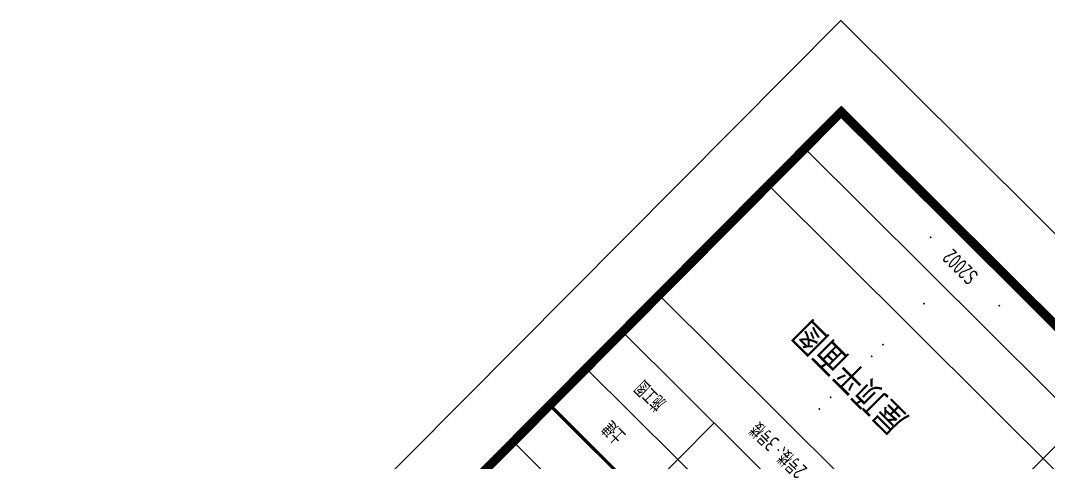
# Model space of a CAD drawing. Extents: x 517450926 to 520131079, y 3499134486 to 3500888201.
# Drawn here: x 518456619 to 518480496, y 3500405863 to 3500416123 of the extents above; entities that cross this region are included whole.
import ezdxf
from ezdxf.enums import TextEntityAlignment as Align

# ---------------------------------------------------------------- set-up
doc = ezdxf.new("R2010")
doc.units = 0
doc.header["$LTSCALE"] = 1000
doc.header["$MEASUREMENT"] = 0
doc.layers.get('0').update_dxf_attribs({"linetype": 'CONTINUOUS'})
doc.layers.add('C-SHET-SHET', color=144, linetype='CONTINUOUS')
doc.layers.add('内框', color=8, linetype='CONTINUOUS', plot=False)
doc.styles.get("Standard").update_dxf_attribs({"font": 'Tssdeng.shx', "bigfont": 'Tssdchn.shx'})
doc.styles.add('TH-STYLE1', font='Tssdeng.shx', dxfattribs={"width": 0.7, "bigfont": 'Tssdchn.shx'})
doc.styles.add('TH-STYLE2', font='STXIHEI.TTF', dxfattribs={"width": 0.8})
doc.styles.add('黑体', font='simhei.ttf')

# ---------------------------------------------------------------- blocks, each defined once
blk = doc.blocks.new('THAPE_A1L2_inner')
at = {"layer": '内框'}
blk.add_lwpolyline([(0, 0), (1261, 0), (1261, 594), (0, 594)], close=True, dxfattribs=at)
at = {"layer": '内框', "const_width": 1.4}
blk.add_lwpolyline([(25, 584), (25, 10), (1251, 10), (1251, 584)], close=True, dxfattribs=at)
at = {"layer": '内框', "style": '黑体', "width": 0.8}
blk.add_attdef('内框名称', (58.89, 599.29), '', height=8, dxfattribs=at)
blk = doc.blocks.new('SH_THAPE_A1L2')
for p, q in [((1231, 74), (1231, 66)), ((1231, 66), (1231, 58)), ((1191, 50), (1191, 26)), ((1191, 26), (1191, 18))]:
    blk.add_line(p, q)
for points in [[(0, 0), (1261, 0), (1261, 594), (0, 594)], [(1251, 82), (1171, 82), (1171, 131), (1251, 131)], [(1211, 90), (1211, 82), (1251, 82), (1251, 90)], [(1211, 74), (1211, 66), (1251, 66), (1251, 74)], [(1211, 66), (1211, 58), (1251, 58), (1251, 66)], [(1171, 58), (1171, 50), (1251, 50), (1251, 58)], [(1171, 50), (1171, 26), (1251, 26), (1251, 50)], [(1171, 26), (1171, 18), (1251, 18), (1251, 26)], [(1171, 18), (1171, 10), (1251, 10), (1251, 18)]]:
    blk.add_lwpolyline(points, close=True)
for points, const_width in [([(25, 584), (25, 10), (1251, 10), (1251, 584)], 1.4), ([(1251, 10), (1171, 10), (1171, 74), (1251, 74)], 0.5)]:
    blk.add_lwpolyline(points, close=True, dxfattribs=dict(const_width=const_width))
for p in [(1241, 70), (1241, 62), (1221, 54), (1221, 45), (1221, 42.5), (1221, 38), (1221, 33.5), (1221, 31), (1221, 22), (1212.5, 14), (1212.5, 14), (1218.5, 14), (1223.5, 14), (1227.5, 14)]:
    blk.add_point(p)
blk.add_attdef('作废标记', text='', height=400).set_placement((658, 330.5), align=Align.MIDDLE_CENTER)

msp = doc.modelspace()

# ---------------------------------------------------------------- block references
at = {"layer": 'C-SHET-SHET', "xscale": 150, "yscale": 150, "zscale": 150, "rotation": 135.1572922948761}
msp.add_blockref('SH_THAPE_A1L2', (518609792.2772, 3500282741.2279), dxfattribs=at)
at = {"layer": '内框', "xscale": 150, "yscale": 150, "zscale": 150, "rotation": 135.1572922948763}
msp.add_blockref('THAPE_A1L2_inner', (518609792.2772, 3500282741.2279), dxfattribs=at)

# ---------------------------------------------------------------- texts
at = {"layer": 'C-SHET-SHET', "attachment_point": 5, "rotation": 135.15729229}
for s, insert, char_height, style in [('S2002', (518478449.7862, 3500410402.8218), 375, 'TH-STYLE1'), ('屋顶平面图', (518475911.1997, 3500407850.2586), 600, 'TH-STYLE2'), ('施工图', (518471245.4772, 3500407413.1843), 375, 'TH-STYLE1'), ('土建', (518470399.2817, 3500406562.3299), 375, 'TH-STYLE1'), ('2号楼、3号楼', (518474218.8086, 3500406148.5499), 375, 'TH-STYLE1')]:
    msp.add_mtext(s, dxfattribs=dict(at, insert=insert, char_height=char_height, style=style))

doc.saveas('drawing.dxf')
